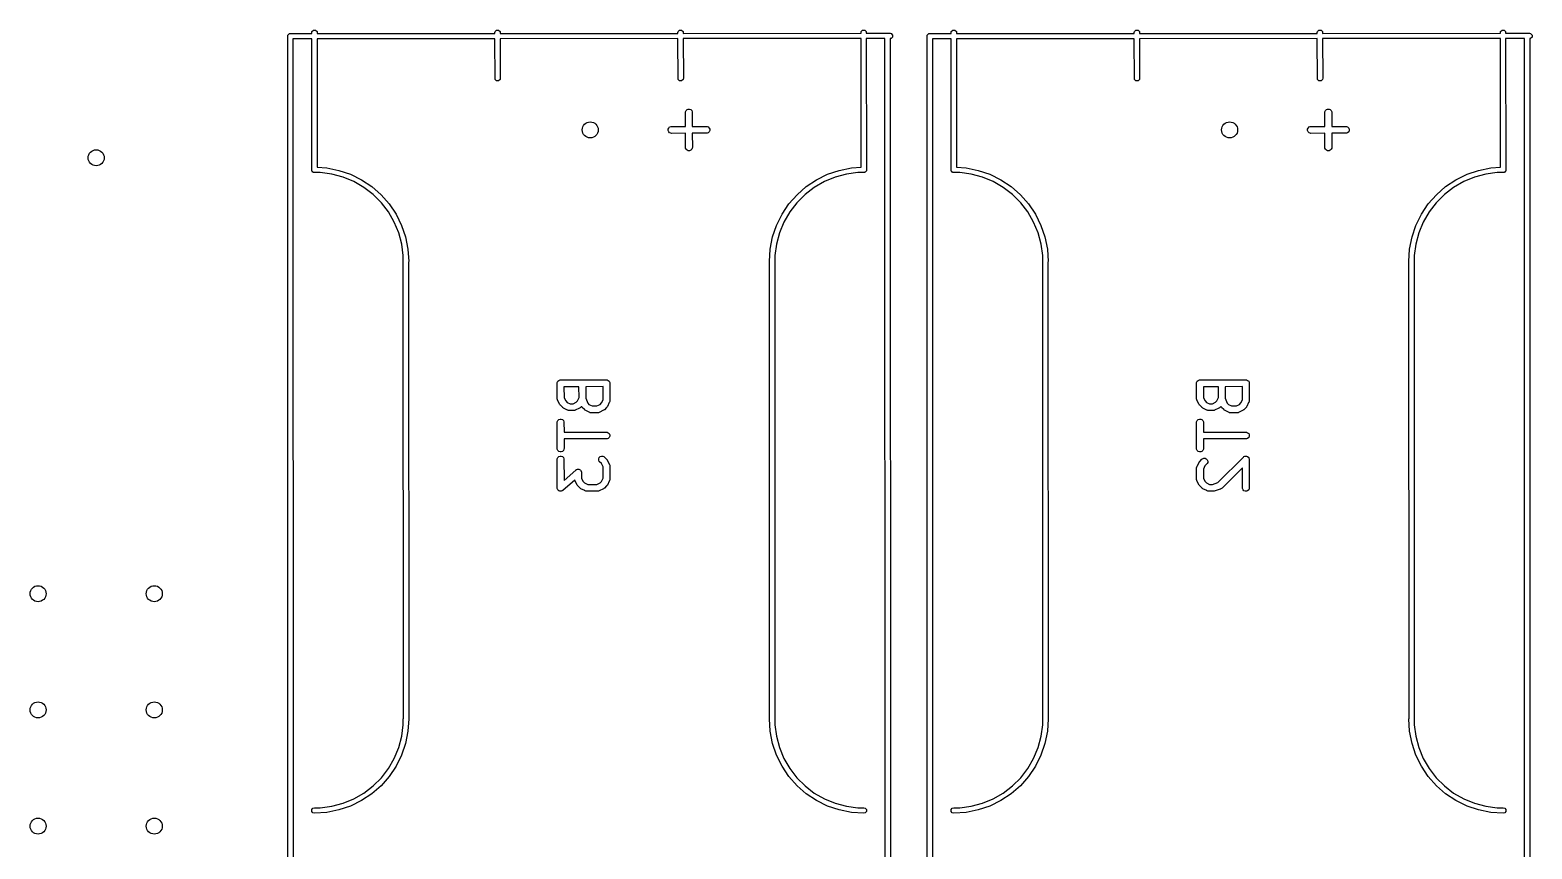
# Model space of a CAD drawing. Extents: x 0.14 to 2.29, y 0.09 to 1.51.
# Drawn here: x 0.143 to 1.435, y 0.805 to 1.51 of the extents above; entities that cross this region are included whole.
import ezdxf

# ---------------------------------------------------------------- set-up
doc = ezdxf.new("R2010")
doc.units = 0
doc.header["$MEASUREMENT"] = 0
doc.layers.add('BLACK', color=7, linetype='CONTINUOUS')

msp = doc.modelspace()

# ---------------------------------------------------------------- linework, layer by layer
at = {"layer": 'BLACK', "linetype": 'CONTINUOUS'}
for p, q in [((0.3648, 1.5047), (0.3649, 1.5056)), ((0.3649, 0.0944), (0.3648, 1.5047)), ((0.3649, 1.5056), (0.3662, 1.5069)), ((0.3662, 1.5069), (0.3854, 1.5069)), ((0.3854, 1.5024), (0.3693, 1.5024)), ((0.3693, 1.5024), (0.3695, 0.0975)), ((0.3854, 1.5077), (0.3856, 1.5086)), ((0.3854, 1.5069), (0.3854, 1.5077)), ((0.3856, 1.3904), (0.3854, 1.5024)), ((0.3856, 1.5086), (0.3869, 1.5099)), ((0.3869, 1.5099), (0.3887, 1.5099)), ((0.3887, 1.5099), (0.39, 1.5086)), ((0.39, 1.5086), (0.39, 1.5069)), ((0.39, 1.5069), (0.5429, 1.507)), ((0.5429, 1.5024), (0.39, 1.5024)), ((0.39, 1.5024), (0.3901, 1.3918)), ((0.5429, 1.5077), (0.5431, 1.5086)), ((0.5429, 1.507), (0.5429, 1.5077)), ((0.5431, 1.4675), (0.5429, 1.5024)), ((0.5431, 1.5086), (0.5444, 1.5099)), ((0.5444, 1.5099), (0.5462, 1.5099)), ((0.5462, 1.5099), (0.5474, 1.5086)), ((0.5474, 1.5086), (0.5474, 1.507)), ((0.5474, 1.507), (0.7004, 1.507)), ((0.7004, 1.5025), (0.5475, 1.5024)), ((0.5475, 1.5024), (0.5476, 1.4684)), ((0.7004, 1.5077), (0.7006, 1.5086)), ((0.7004, 1.507), (0.7004, 1.5077)), ((0.7006, 1.4675), (0.7004, 1.5025)), ((0.7006, 1.5086), (0.7018, 1.5099)), ((0.7018, 1.5099), (0.7036, 1.5099)), ((0.7036, 1.5099), (0.7049, 1.5086)), ((0.7049, 1.5086), (0.7049, 1.507)), ((0.7049, 1.507), (0.8579, 1.5071)), ((0.8579, 1.5025), (0.705, 1.5025)), ((0.705, 1.5025), (0.7051, 1.4684)), ((0.8579, 1.5077), (0.858, 1.5086)), ((0.8579, 1.5071), (0.8579, 1.5077)), ((0.858, 1.3918), (0.8579, 1.5025)), ((0.858, 1.5086), (0.8593, 1.5099)), ((0.8593, 1.5099), (0.8611, 1.5099)), ((0.8611, 1.5099), (0.8624, 1.5086)), ((0.8624, 1.5086), (0.8624, 1.5071)), ((0.8624, 1.5071), (0.8829, 1.5071)), ((0.8624, 1.5025), (0.8626, 1.3896)), ((0.8785, 1.5025), (0.8624, 1.5025)), ((0.8787, 0.0976), (0.8785, 1.5025)), ((0.8829, 1.5071), (0.8838, 1.5069)), ((0.8838, 1.5025), (0.8831, 1.5025)), ((0.8831, 1.5025), (0.8833, 0.0976)), ((0.8838, 1.5069), (0.8851, 1.5056)), ((0.8851, 1.5038), (0.8838, 1.5025)), ((0.8851, 1.5056), (0.8851, 1.5038)), ((0.9148, 1.5047), (0.9149, 1.5056)), ((0.9149, 0.0944), (0.9148, 1.5047)), ((0.9149, 1.5056), (0.9162, 1.5069)), ((0.9162, 1.5069), (0.9354, 1.5069)), ((0.9354, 1.5024), (0.9193, 1.5024)), ((0.9193, 1.5024), (0.9195, 0.0975)), ((0.9354, 1.5077), (0.9356, 1.5086)), ((0.9354, 1.5069), (0.9354, 1.5077)), ((0.9356, 1.3904), (0.9354, 1.5024)), ((0.9356, 1.5086), (0.9369, 1.5099)), ((0.9369, 1.5099), (0.9387, 1.5099)), ((0.9387, 1.5099), (0.94, 1.5086)), ((0.94, 1.5086), (0.94, 1.5069)), ((0.94, 1.5069), (1.0929, 1.507)), ((1.0929, 1.5024), (0.94, 1.5024)), ((0.94, 1.5024), (0.9401, 1.3918)), ((1.0929, 1.5077), (1.0931, 1.5086)), ((1.0929, 1.507), (1.0929, 1.5077)), ((1.0931, 1.4675), (1.0929, 1.5024)), ((1.0931, 1.5086), (1.0944, 1.5099)), ((1.0944, 1.5099), (1.0962, 1.5099)), ((1.0962, 1.5099), (1.0974, 1.5086)), ((1.0974, 1.5086), (1.0974, 1.507)), ((1.0974, 1.507), (1.2504, 1.507)), ((1.2504, 1.5025), (1.0975, 1.5024)), ((1.0975, 1.5024), (1.0976, 1.4684)), ((1.2504, 1.5077), (1.2506, 1.5086)), ((1.2504, 1.507), (1.2504, 1.5077)), ((1.2506, 1.4675), (1.2504, 1.5025)), ((1.2506, 1.5086), (1.2518, 1.5099)), ((1.2518, 1.5099), (1.2536, 1.5099)), ((1.2536, 1.5099), (1.2549, 1.5086)), ((1.2549, 1.5086), (1.2549, 1.507)), ((1.2549, 1.507), (1.4079, 1.5071)), ((1.4079, 1.5025), (1.255, 1.5025)), ((1.255, 1.5025), (1.2551, 1.4684)), ((1.4079, 1.5077), (1.408, 1.5086)), ((1.4079, 1.5071), (1.4079, 1.5077)), ((1.408, 1.3918), (1.4079, 1.5025)), ((1.408, 1.5086), (1.4093, 1.5099)), ((1.4093, 1.5099), (1.4111, 1.5099)), ((1.4111, 1.5099), (1.4124, 1.5086)), ((1.4124, 1.5086), (1.4124, 1.5071)), ((1.4124, 1.5071), (1.4329, 1.5071)), ((1.4124, 1.5025), (1.4126, 1.3896)), ((1.4285, 1.5025), (1.4124, 1.5025)), ((1.4287, 0.0976), (1.4285, 1.5025)), ((1.4329, 1.5071), (1.4338, 1.5069)), ((1.4338, 1.5025), (1.4331, 1.5025)), ((1.4331, 1.5025), (1.4333, 0.0976)), ((1.4338, 1.5069), (1.4351, 1.5056)), ((1.4351, 1.5038), (1.4338, 1.5025)), ((1.4351, 1.5056), (1.4351, 1.5038)), ((0.5444, 1.4662), (0.5431, 1.4675)), ((0.5462, 1.4662), (0.5444, 1.4662)), ((0.5474, 1.4675), (0.5462, 1.4662)), ((0.5476, 1.4684), (0.5474, 1.4675)), ((0.7018, 1.4662), (0.7006, 1.4675)), ((0.7036, 1.4662), (0.7018, 1.4662)), ((0.7049, 1.4675), (0.7036, 1.4662)), ((0.7051, 1.4684), (0.7049, 1.4675)), ((1.0944, 1.4662), (1.0931, 1.4675)), ((1.0962, 1.4662), (1.0944, 1.4662)), ((1.0974, 1.4675), (1.0962, 1.4662)), ((1.0976, 1.4684), (1.0974, 1.4675)), ((1.2518, 1.4662), (1.2506, 1.4675)), ((1.2536, 1.4662), (1.2518, 1.4662)), ((1.2549, 1.4675), (1.2536, 1.4662)), ((1.2551, 1.4684), (1.2549, 1.4675)), ((0.707, 1.4396), (0.7075, 1.4406)), ((0.707, 1.439), (0.707, 1.4396)), ((0.707, 1.4269), (0.707, 1.439)), ((0.7075, 1.4406), (0.7083, 1.4415)), ((0.7083, 1.4415), (0.7093, 1.4419)), ((0.7093, 1.4419), (0.7105, 1.4419)), ((0.7105, 1.4419), (0.7115, 1.4415)), ((0.7115, 1.4415), (0.7124, 1.4406)), ((0.7124, 1.4406), (0.7128, 1.4396)), ((0.7128, 1.4396), (0.7128, 1.4269)), ((1.257, 1.4396), (1.2575, 1.4406)), ((1.257, 1.439), (1.257, 1.4396)), ((1.257, 1.4269), (1.257, 1.439)), ((1.2575, 1.4406), (1.2583, 1.4415)), ((1.2583, 1.4415), (1.2593, 1.4419)), ((1.2593, 1.4419), (1.2605, 1.4419)), ((1.2605, 1.4419), (1.2615, 1.4415)), ((1.2615, 1.4415), (1.2624, 1.4406)), ((1.2624, 1.4406), (1.2628, 1.4396)), ((1.2628, 1.4396), (1.2628, 1.4269)), ((0.692, 1.4246), (0.6925, 1.4256)), ((0.692, 1.4234), (0.692, 1.4246)), ((0.6925, 1.4224), (0.692, 1.4234)), ((0.6925, 1.4256), (0.6933, 1.4265)), ((0.6933, 1.4215), (0.6925, 1.4224)), ((0.6933, 1.4265), (0.6943, 1.4269)), ((0.6943, 1.4211), (0.6933, 1.4215)), ((0.6943, 1.4269), (0.707, 1.4269)), ((0.7128, 1.4269), (0.7249, 1.427)), ((0.7249, 1.427), (0.7255, 1.4269)), ((0.7255, 1.4269), (0.7265, 1.4265)), ((0.7265, 1.4215), (0.7255, 1.4211)), ((0.7265, 1.4265), (0.7274, 1.4256)), ((0.7274, 1.4224), (0.7265, 1.4215)), ((0.7274, 1.4256), (0.7278, 1.4246)), ((0.7278, 1.4234), (0.7274, 1.4224)), ((0.7278, 1.4246), (0.7278, 1.4234)), ((1.242, 1.4246), (1.2425, 1.4256)), ((1.242, 1.4234), (1.242, 1.4246)), ((1.2425, 1.4224), (1.242, 1.4234)), ((1.2425, 1.4256), (1.2433, 1.4265)), ((1.2433, 1.4215), (1.2425, 1.4224)), ((1.2433, 1.4265), (1.2443, 1.4269)), ((1.2443, 1.4211), (1.2433, 1.4215)), ((1.2443, 1.4269), (1.257, 1.4269)), ((1.2628, 1.4269), (1.2749, 1.427)), ((1.2749, 1.427), (1.2755, 1.4269)), ((1.2755, 1.4269), (1.2765, 1.4265)), ((1.2765, 1.4215), (1.2755, 1.4211)), ((1.2765, 1.4265), (1.2774, 1.4256)), ((1.2774, 1.4224), (1.2765, 1.4215)), ((1.2774, 1.4256), (1.2778, 1.4246)), ((1.2778, 1.4234), (1.2774, 1.4224)), ((1.2778, 1.4246), (1.2778, 1.4234)), ((0.6949, 1.421), (0.6943, 1.4211)), ((0.707, 1.4211), (0.6949, 1.421)), ((0.707, 1.4084), (0.707, 1.4211)), ((0.7075, 1.4074), (0.707, 1.4084)), ((0.7128, 1.4084), (0.7124, 1.4074)), ((0.7255, 1.4211), (0.7128, 1.4211)), ((0.7128, 1.4211), (0.7129, 1.409)), ((0.7129, 1.409), (0.7128, 1.4084)), ((1.2449, 1.421), (1.2443, 1.4211)), ((1.257, 1.4211), (1.2449, 1.421)), ((1.257, 1.4084), (1.257, 1.4211)), ((1.2575, 1.4074), (1.257, 1.4084)), ((1.2628, 1.4084), (1.2624, 1.4074)), ((1.2755, 1.4211), (1.2628, 1.4211)), ((1.2628, 1.4211), (1.2629, 1.409)), ((1.2629, 1.409), (1.2628, 1.4084)), ((0.7083, 1.4065), (0.7075, 1.4074)), ((0.7093, 1.4061), (0.7083, 1.4065)), ((0.7105, 1.4061), (0.7093, 1.4061)), ((0.7115, 1.4065), (0.7105, 1.4061)), ((0.7124, 1.4074), (0.7115, 1.4065)), ((1.2583, 1.4065), (1.2575, 1.4074)), ((1.2593, 1.4061), (1.2583, 1.4065)), ((1.2605, 1.4061), (1.2593, 1.4061)), ((1.2615, 1.4065), (1.2605, 1.4061)), ((1.2624, 1.4074), (1.2615, 1.4065)), ((0.3855, 1.3889), (0.3855, 1.3904)), ((0.3855, 1.3904), (0.3856, 1.3904)), ((0.3856, 1.3888), (0.3855, 1.3889)), ((0.3856, 1.3887), (0.3856, 1.3888)), ((0.3858, 1.3885), (0.3856, 1.3887)), ((0.3864, 1.3877), (0.3858, 1.3885)), ((0.3867, 1.3876), (0.3864, 1.3877)), ((0.3869, 1.3874), (0.3867, 1.3876)), ((0.3872, 1.3874), (0.3869, 1.3874)), ((0.3878, 1.3873), (0.3872, 1.3874)), ((0.3928, 1.3873), (0.3878, 1.3873)), ((0.3901, 1.3918), (0.3984, 1.3913)), ((0.4027, 1.386), (0.3928, 1.3873)), ((0.3984, 1.3913), (0.4088, 1.3892)), ((0.4124, 1.3834), (0.4027, 1.386)), ((0.4088, 1.3892), (0.4188, 1.3858)), ((0.4216, 1.3795), (0.4124, 1.3834)), ((0.4188, 1.3858), (0.4283, 1.3811)), ((0.8197, 1.3811), (0.8292, 1.3858)), ((0.8356, 1.3834), (0.8264, 1.3795)), ((0.8292, 1.3858), (0.8392, 1.3892)), ((0.8453, 1.386), (0.8356, 1.3834)), ((0.8392, 1.3892), (0.8496, 1.3913)), ((0.8552, 1.3873), (0.8453, 1.386)), ((0.8496, 1.3913), (0.858, 1.3918)), ((0.8602, 1.3873), (0.8552, 1.3873)), ((0.8608, 1.3874), (0.8602, 1.3873)), ((0.8611, 1.3874), (0.8608, 1.3874)), ((0.8613, 1.3876), (0.8611, 1.3874)), ((0.8616, 1.3877), (0.8613, 1.3876)), ((0.8622, 1.3885), (0.8616, 1.3877)), ((0.8624, 1.3887), (0.8622, 1.3885)), ((0.8625, 1.3889), (0.8624, 1.3888)), ((0.8624, 1.3888), (0.8624, 1.3887)), ((0.8626, 1.3896), (0.8625, 1.389)), ((0.8625, 1.389), (0.8625, 1.3889)), ((0.9355, 1.3889), (0.9355, 1.3904)), ((0.9355, 1.3904), (0.9356, 1.3904)), ((0.9356, 1.3888), (0.9355, 1.3889)), ((0.9356, 1.3887), (0.9356, 1.3888)), ((0.9358, 1.3885), (0.9356, 1.3887)), ((0.9364, 1.3877), (0.9358, 1.3885)), ((0.9367, 1.3876), (0.9364, 1.3877)), ((0.9369, 1.3874), (0.9367, 1.3876)), ((0.9372, 1.3874), (0.9369, 1.3874)), ((0.9378, 1.3873), (0.9372, 1.3874)), ((0.9428, 1.3873), (0.9378, 1.3873)), ((0.9401, 1.3918), (0.9484, 1.3913)), ((0.9527, 1.386), (0.9428, 1.3873)), ((0.9484, 1.3913), (0.9588, 1.3892)), ((0.9624, 1.3834), (0.9527, 1.386)), ((0.9588, 1.3892), (0.9688, 1.3858)), ((0.9716, 1.3795), (0.9624, 1.3834)), ((0.9688, 1.3858), (0.9783, 1.3811)), ((1.3697, 1.3811), (1.3792, 1.3858)), ((1.3856, 1.3834), (1.3764, 1.3795)), ((1.3792, 1.3858), (1.3892, 1.3892)), ((1.3953, 1.386), (1.3856, 1.3834)), ((1.3892, 1.3892), (1.3996, 1.3913)), ((1.4052, 1.3873), (1.3953, 1.386)), ((1.3996, 1.3913), (1.408, 1.3918)), ((1.4102, 1.3873), (1.4052, 1.3873)), ((1.4108, 1.3874), (1.4102, 1.3873)), ((1.4111, 1.3874), (1.4108, 1.3874)), ((1.4113, 1.3876), (1.4111, 1.3874)), ((1.4116, 1.3877), (1.4113, 1.3876)), ((1.4122, 1.3885), (1.4116, 1.3877)), ((1.4124, 1.3887), (1.4122, 1.3885)), ((1.4125, 1.3889), (1.4124, 1.3888)), ((1.4124, 1.3888), (1.4124, 1.3887)), ((1.4126, 1.3896), (1.4125, 1.389)), ((1.4125, 1.389), (1.4125, 1.3889)), ((0.4303, 1.3745), (0.4216, 1.3795)), ((0.4283, 1.3811), (0.4372, 1.3752)), ((0.4382, 1.3684), (0.4303, 1.3745)), ((0.4372, 1.3752), (0.4451, 1.3682)), ((0.8029, 1.3682), (0.8108, 1.3752)), ((0.8177, 1.3745), (0.8098, 1.3684)), ((0.8108, 1.3752), (0.8197, 1.3811)), ((0.8264, 1.3795), (0.8177, 1.3745)), ((0.9803, 1.3745), (0.9716, 1.3795)), ((0.9783, 1.3811), (0.9872, 1.3752)), ((0.9882, 1.3684), (0.9803, 1.3745)), ((0.9872, 1.3752), (0.9951, 1.3682)), ((1.3529, 1.3682), (1.3608, 1.3752)), ((1.3677, 1.3745), (1.3598, 1.3684)), ((1.3608, 1.3752), (1.3697, 1.3811)), ((1.3764, 1.3795), (1.3677, 1.3745)), ((0.4453, 1.3614), (0.4382, 1.3684)), ((0.4451, 1.3682), (0.4521, 1.3603)), ((0.4514, 1.3534), (0.4453, 1.3614)), ((0.4521, 1.3603), (0.458, 1.3514)), ((0.79, 1.3514), (0.7959, 1.3603)), ((0.7959, 1.3603), (0.8029, 1.3682)), ((0.8027, 1.3614), (0.7966, 1.3534)), ((0.8098, 1.3684), (0.8027, 1.3614)), ((0.9953, 1.3614), (0.9882, 1.3684)), ((0.9951, 1.3682), (1.0021, 1.3603)), ((1.0014, 1.3534), (0.9953, 1.3614)), ((1.0021, 1.3603), (1.008, 1.3514)), ((1.34, 1.3514), (1.3459, 1.3603)), ((1.3459, 1.3603), (1.3529, 1.3682)), ((1.3527, 1.3614), (1.3466, 1.3534)), ((1.3598, 1.3684), (1.3527, 1.3614)), ((0.4564, 1.3447), (0.4514, 1.3534)), ((0.4603, 1.3355), (0.4564, 1.3447)), ((0.458, 1.3514), (0.4627, 1.3419)), ((0.7853, 1.3419), (0.79, 1.3514)), ((0.7916, 1.3447), (0.7877, 1.3355)), ((0.7966, 1.3534), (0.7916, 1.3447)), ((1.0064, 1.3447), (1.0014, 1.3534)), ((1.0103, 1.3355), (1.0064, 1.3447)), ((1.008, 1.3514), (1.0127, 1.3419)), ((1.3353, 1.3419), (1.34, 1.3514)), ((1.3416, 1.3447), (1.3377, 1.3355)), ((1.3466, 1.3534), (1.3416, 1.3447)), ((0.4629, 1.3258), (0.4603, 1.3355)), ((0.4627, 1.3419), (0.4661, 1.3319)), ((0.4661, 1.3319), (0.4682, 1.3215)), ((0.7798, 1.3215), (0.7819, 1.3319)), ((0.7819, 1.3319), (0.7853, 1.3419)), ((0.7877, 1.3355), (0.7851, 1.3258)), ((1.0129, 1.3258), (1.0103, 1.3355)), ((1.0127, 1.3419), (1.0161, 1.3319)), ((1.0161, 1.3319), (1.0182, 1.3215)), ((1.3298, 1.3215), (1.3319, 1.3319)), ((1.3319, 1.3319), (1.3353, 1.3419)), ((1.3377, 1.3355), (1.3351, 1.3258)), ((0.4642, 1.3159), (0.4629, 1.3258)), ((0.4682, 1.3215), (0.4689, 1.3109)), ((0.7791, 1.3109), (0.7798, 1.3215)), ((0.7851, 1.3258), (0.7838, 1.3159)), ((1.0142, 1.3159), (1.0129, 1.3258)), ((1.0182, 1.3215), (1.0189, 1.3109)), ((1.3291, 1.3109), (1.3298, 1.3215)), ((1.3351, 1.3258), (1.3338, 1.3159)), ((0.4642, 1.3109), (0.4642, 1.3159)), ((0.4643, 0.9177), (0.4642, 1.3109)), ((0.4689, 1.3109), (0.4687, 1.3103)), ((0.4687, 1.3103), (0.4689, 0.9172)), ((0.7793, 0.9177), (0.7791, 1.3109)), ((0.7838, 1.3109), (0.7837, 1.3103)), ((0.7837, 1.3103), (0.7838, 0.9172)), ((0.7838, 1.3159), (0.7838, 1.3109)), ((1.0142, 1.3109), (1.0142, 1.3159)), ((1.0143, 0.9177), (1.0142, 1.3109)), ((1.0189, 1.3109), (1.0187, 1.3103)), ((1.0187, 1.3103), (1.0189, 0.9172)), ((1.3293, 0.9177), (1.3291, 1.3109)), ((1.3338, 1.3109), (1.3337, 1.3103)), ((1.3337, 1.3103), (1.3338, 0.9172)), ((1.3338, 1.3159), (1.3338, 1.3109)), ((0.5966, 1.2066), (0.5971, 1.2077)), ((0.5966, 1.2061), (0.5966, 1.2066)), ((0.5966, 1.1934), (0.5966, 1.2061)), ((0.5971, 1.2077), (0.5979, 1.2085)), ((0.5979, 1.2085), (0.599, 1.209)), ((0.599, 1.209), (0.6389, 1.209)), ((0.6024, 1.2031), (0.6025, 1.1935)), ((0.6153, 1.2031), (0.6024, 1.2031)), ((0.6154, 1.1937), (0.6153, 1.2031)), ((0.636, 1.2032), (0.6212, 1.2031)), ((0.6212, 1.2031), (0.6212, 1.1933)), ((0.636, 1.1918), (0.636, 1.2032)), ((0.6389, 1.209), (0.6395, 1.209)), ((0.6395, 1.209), (0.6405, 1.2085)), ((0.6405, 1.2085), (0.6414, 1.2077)), ((0.6414, 1.2077), (0.6418, 1.2066)), ((0.6418, 1.2066), (0.6419, 1.1911)), ((1.1466, 1.2066), (1.1471, 1.2077)), ((1.1466, 1.2061), (1.1466, 1.2066)), ((1.1466, 1.1934), (1.1466, 1.2061)), ((1.1471, 1.2077), (1.1479, 1.2085)), ((1.1479, 1.2085), (1.149, 1.209)), ((1.149, 1.209), (1.1889, 1.209)), ((1.1524, 1.2031), (1.1525, 1.1935)), ((1.1653, 1.2031), (1.1524, 1.2031)), ((1.1654, 1.1937), (1.1653, 1.2031)), ((1.186, 1.2032), (1.1712, 1.2031)), ((1.1712, 1.2031), (1.1712, 1.1933)), ((1.186, 1.1918), (1.186, 1.2032)), ((1.1889, 1.209), (1.1895, 1.209)), ((1.1895, 1.209), (1.1905, 1.2085)), ((1.1905, 1.2085), (1.1914, 1.2077)), ((1.1914, 1.2077), (1.1918, 1.2066)), ((1.1918, 1.2066), (1.1919, 1.1911)), ((0.5966, 1.1933), (0.5966, 1.1934)), ((0.5966, 1.1929), (0.5966, 1.1933)), ((0.5966, 1.1924), (0.5966, 1.1929)), ((0.5967, 1.1923), (0.5966, 1.1924)), ((0.5967, 1.1922), (0.5967, 1.1923)), ((0.5969, 1.1916), (0.5967, 1.1922)), ((0.5988, 1.1879), (0.5969, 1.1916)), ((0.6025, 1.1935), (0.6039, 1.1908)), ((0.6039, 1.1908), (0.6051, 1.1896)), ((0.6051, 1.1896), (0.6078, 1.1883)), ((0.6102, 1.1884), (0.6129, 1.1898)), ((0.6129, 1.1898), (0.6141, 1.191)), ((0.6141, 1.191), (0.6154, 1.1937)), ((0.6212, 1.1933), (0.6228, 1.1888)), ((0.6228, 1.1888), (0.6239, 1.1878)), ((0.6335, 1.1879), (0.6347, 1.1891)), ((0.6347, 1.1891), (0.636, 1.1918)), ((0.6413, 1.1894), (0.6397, 1.186)), ((0.6414, 1.1894), (0.6413, 1.1894)), ((0.6415, 1.1898), (0.6414, 1.1894)), ((0.6418, 1.1903), (0.6415, 1.1898)), ((0.6419, 1.1911), (0.6418, 1.1905)), ((0.6418, 1.1905), (0.6418, 1.1904)), ((0.6418, 1.1904), (0.6418, 1.1903)), ((1.1466, 1.1933), (1.1466, 1.1934)), ((1.1466, 1.1929), (1.1466, 1.1933)), ((1.1466, 1.1924), (1.1466, 1.1929)), ((1.1467, 1.1923), (1.1466, 1.1924)), ((1.1467, 1.1922), (1.1467, 1.1923)), ((1.1469, 1.1916), (1.1467, 1.1922)), ((1.1488, 1.1879), (1.1469, 1.1916)), ((1.1525, 1.1935), (1.1539, 1.1908)), ((1.1539, 1.1908), (1.1551, 1.1896)), ((1.1551, 1.1896), (1.1578, 1.1883)), ((1.1602, 1.1884), (1.1629, 1.1898)), ((1.1629, 1.1898), (1.1641, 1.191)), ((1.1641, 1.191), (1.1654, 1.1937)), ((1.1712, 1.1933), (1.1728, 1.1888)), ((1.1728, 1.1888), (1.1739, 1.1878)), ((1.1835, 1.1879), (1.1847, 1.1891)), ((1.1847, 1.1891), (1.186, 1.1918)), ((1.1913, 1.1894), (1.1897, 1.186)), ((1.1914, 1.1894), (1.1913, 1.1894)), ((1.1915, 1.1898), (1.1914, 1.1894)), ((1.1918, 1.1903), (1.1915, 1.1898)), ((1.1919, 1.1911), (1.1918, 1.1905)), ((1.1918, 1.1905), (1.1918, 1.1904)), ((1.1918, 1.1904), (1.1918, 1.1903)), ((0.599, 1.1875), (0.5988, 1.1879)), ((0.599, 1.1874), (0.599, 1.1875)), ((0.5991, 1.1874), (0.599, 1.1874)), ((0.5991, 1.1873), (0.5991, 1.1874)), ((0.5993, 1.1871), (0.5991, 1.1873)), ((0.6013, 1.1852), (0.5993, 1.1871)), ((0.6015, 1.185), (0.6013, 1.1852)), ((0.6016, 1.1849), (0.6015, 1.185)), ((0.6017, 1.1848), (0.6016, 1.1849)), ((0.6016, 1.1849), (0.6016, 1.1849)), ((0.602, 1.1847), (0.6017, 1.1848)), ((0.6053, 1.183), (0.602, 1.1847)), ((0.6054, 1.183), (0.6053, 1.183)), ((0.6057, 1.1828), (0.6054, 1.183)), ((0.6063, 1.1826), (0.6057, 1.1828)), ((0.6064, 1.1826), (0.6063, 1.1826)), ((0.6065, 1.1825), (0.6064, 1.1826)), ((0.607, 1.1825), (0.6065, 1.1825)), ((0.6104, 1.1825), (0.607, 1.1825)), ((0.6078, 1.1883), (0.6102, 1.1884)), ((0.6108, 1.1825), (0.6104, 1.1825)), ((0.6104, 1.1825), (0.6104, 1.1825)), ((0.6114, 1.1825), (0.6108, 1.1825)), ((0.6115, 1.1826), (0.6114, 1.1825)), ((0.6116, 1.1826), (0.6115, 1.1826)), ((0.6121, 1.1828), (0.6116, 1.1826)), ((0.6158, 1.1847), (0.6121, 1.1828)), ((0.6162, 1.1849), (0.6158, 1.1847)), ((0.6163, 1.1849), (0.6162, 1.1849)), ((0.6164, 1.185), (0.6163, 1.185)), ((0.6163, 1.185), (0.6163, 1.1849)), ((0.6166, 1.1852), (0.6164, 1.185)), ((0.6175, 1.1861), (0.6166, 1.1852)), ((0.6176, 1.1858), (0.6175, 1.1861)), ((0.6177, 1.1858), (0.6176, 1.1858)), ((0.6177, 1.1857), (0.6177, 1.1858)), ((0.6181, 1.1852), (0.6177, 1.1857)), ((0.62, 1.1834), (0.6181, 1.1852)), ((0.6202, 1.1831), (0.62, 1.1834)), ((0.6203, 1.183), (0.6202, 1.1831)), ((0.6204, 1.183), (0.6203, 1.183)), ((0.6205, 1.1829), (0.6204, 1.183)), ((0.6207, 1.1828), (0.6205, 1.1829)), ((0.6241, 1.1812), (0.6207, 1.1828)), ((0.6239, 1.1878), (0.6266, 1.1865)), ((0.6241, 1.1811), (0.6241, 1.1812)), ((0.6245, 1.181), (0.6241, 1.1811)), ((0.625, 1.1807), (0.6245, 1.181)), ((0.6251, 1.1807), (0.625, 1.1807)), ((0.6252, 1.1807), (0.6251, 1.1807)), ((0.6258, 1.1806), (0.6252, 1.1807)), ((0.631, 1.1807), (0.6258, 1.1806)), ((0.6266, 1.1865), (0.6308, 1.1865)), ((0.6308, 1.1865), (0.6335, 1.1879)), ((0.6314, 1.1807), (0.631, 1.1806)), ((0.631, 1.1806), (0.631, 1.1807)), ((0.632, 1.1807), (0.6314, 1.1807)), ((0.6321, 1.1807), (0.632, 1.1807)), ((0.6322, 1.1807), (0.6321, 1.1807)), ((0.6327, 1.1809), (0.6322, 1.1807)), ((0.6365, 1.1828), (0.6327, 1.1809)), ((0.6368, 1.183), (0.6365, 1.1828)), ((0.6369, 1.1831), (0.6368, 1.183)), ((0.637, 1.1831), (0.6369, 1.1831)), ((0.6372, 1.1833), (0.637, 1.1832)), ((0.637, 1.1832), (0.637, 1.1831)), ((0.6391, 1.1853), (0.6372, 1.1833)), ((0.6394, 1.1855), (0.6391, 1.1853)), ((0.6395, 1.1857), (0.6394, 1.1856)), ((0.6394, 1.1856), (0.6394, 1.1855)), ((0.6397, 1.186), (0.6395, 1.1857)), ((0.6395, 1.1857), (0.6395, 1.1857)), ((1.149, 1.1875), (1.1488, 1.1879)), ((1.149, 1.1874), (1.149, 1.1875)), ((1.1491, 1.1874), (1.149, 1.1874)), ((1.1491, 1.1873), (1.1491, 1.1874)), ((1.1493, 1.1871), (1.1491, 1.1873)), ((1.1513, 1.1852), (1.1493, 1.1871)), ((1.1515, 1.185), (1.1513, 1.1852)), ((1.1516, 1.1849), (1.1515, 1.185)), ((1.1517, 1.1848), (1.1516, 1.1849)), ((1.1516, 1.1849), (1.1516, 1.1849)), ((1.152, 1.1847), (1.1517, 1.1848)), ((1.1553, 1.183), (1.152, 1.1847)), ((1.1554, 1.183), (1.1553, 1.183)), ((1.1557, 1.1828), (1.1554, 1.183)), ((1.1563, 1.1826), (1.1557, 1.1828)), ((1.1564, 1.1826), (1.1563, 1.1826)), ((1.1565, 1.1825), (1.1564, 1.1826)), ((1.157, 1.1825), (1.1565, 1.1825)), ((1.1604, 1.1825), (1.157, 1.1825)), ((1.1578, 1.1883), (1.1602, 1.1884)), ((1.1608, 1.1825), (1.1604, 1.1825)), ((1.1604, 1.1825), (1.1604, 1.1825)), ((1.1614, 1.1825), (1.1608, 1.1825)), ((1.1615, 1.1826), (1.1614, 1.1825)), ((1.1616, 1.1826), (1.1615, 1.1826)), ((1.1621, 1.1828), (1.1616, 1.1826)), ((1.1658, 1.1847), (1.1621, 1.1828)), ((1.1662, 1.1849), (1.1658, 1.1847)), ((1.1663, 1.1849), (1.1662, 1.1849)), ((1.1664, 1.185), (1.1663, 1.185)), ((1.1663, 1.185), (1.1663, 1.1849)), ((1.1666, 1.1852), (1.1664, 1.185)), ((1.1675, 1.1861), (1.1666, 1.1852)), ((1.1676, 1.1858), (1.1675, 1.1861)), ((1.1677, 1.1858), (1.1676, 1.1858)), ((1.1677, 1.1857), (1.1677, 1.1858)), ((1.1681, 1.1852), (1.1677, 1.1857)), ((1.17, 1.1834), (1.1681, 1.1852)), ((1.1702, 1.1831), (1.17, 1.1834)), ((1.1703, 1.183), (1.1702, 1.1831)), ((1.1704, 1.183), (1.1703, 1.183)), ((1.1705, 1.1829), (1.1704, 1.183)), ((1.1707, 1.1828), (1.1705, 1.1829)), ((1.1741, 1.1812), (1.1707, 1.1828)), ((1.1739, 1.1878), (1.1766, 1.1865)), ((1.1741, 1.1811), (1.1741, 1.1812)), ((1.1745, 1.181), (1.1741, 1.1811)), ((1.175, 1.1807), (1.1745, 1.181)), ((1.1751, 1.1807), (1.175, 1.1807)), ((1.1752, 1.1807), (1.1751, 1.1807)), ((1.1758, 1.1806), (1.1752, 1.1807)), ((1.181, 1.1807), (1.1758, 1.1806)), ((1.1766, 1.1865), (1.1808, 1.1865)), ((1.1808, 1.1865), (1.1835, 1.1879)), ((1.1814, 1.1807), (1.181, 1.1806)), ((1.181, 1.1806), (1.181, 1.1807)), ((1.182, 1.1807), (1.1814, 1.1807)), ((1.1821, 1.1807), (1.182, 1.1807)), ((1.1822, 1.1807), (1.1821, 1.1807)), ((1.1827, 1.1809), (1.1822, 1.1807)), ((1.1865, 1.1828), (1.1827, 1.1809)), ((1.1868, 1.183), (1.1865, 1.1828)), ((1.1869, 1.1831), (1.1868, 1.183)), ((1.187, 1.1831), (1.1869, 1.1831)), ((1.1872, 1.1833), (1.187, 1.1832)), ((1.187, 1.1832), (1.187, 1.1831)), ((1.1891, 1.1853), (1.1872, 1.1833)), ((1.1894, 1.1855), (1.1891, 1.1853)), ((1.1895, 1.1857), (1.1894, 1.1856)), ((1.1894, 1.1856), (1.1894, 1.1855)), ((1.1897, 1.186), (1.1895, 1.1857)), ((1.1895, 1.1857), (1.1895, 1.1857)), ((0.5966, 1.1729), (0.5971, 1.174)), ((0.5966, 1.1723), (0.5966, 1.1729)), ((0.5966, 1.1492), (0.5966, 1.1723)), ((0.5971, 1.174), (0.5979, 1.1748)), ((0.5979, 1.1748), (0.599, 1.1752)), ((0.599, 1.1752), (0.6001, 1.1752)), ((0.6001, 1.1752), (0.6012, 1.1748)), ((0.6012, 1.1748), (0.602, 1.174)), ((0.602, 1.174), (0.6024, 1.1729)), ((0.6024, 1.1729), (0.6025, 1.164)), ((0.6025, 1.164), (0.6389, 1.164)), ((0.6389, 1.164), (0.6395, 1.164)), ((0.6395, 1.164), (0.6405, 1.1635)), ((0.6405, 1.1635), (0.6414, 1.1627)), ((1.1466, 1.1729), (1.1471, 1.174)), ((1.1466, 1.1723), (1.1466, 1.1729)), ((1.1466, 1.1492), (1.1466, 1.1723)), ((1.1471, 1.174), (1.1479, 1.1748)), ((1.1479, 1.1748), (1.149, 1.1752)), ((1.149, 1.1752), (1.1501, 1.1752)), ((1.1501, 1.1752), (1.1512, 1.1748)), ((1.1512, 1.1748), (1.152, 1.174)), ((1.152, 1.174), (1.1524, 1.1729)), ((1.1524, 1.1729), (1.1525, 1.164)), ((1.1525, 1.164), (1.1889, 1.164)), ((1.1889, 1.164), (1.1895, 1.164)), ((1.1895, 1.164), (1.1905, 1.1635)), ((1.1905, 1.1635), (1.1914, 1.1627)), ((0.6395, 1.1582), (0.6025, 1.1581)), ((0.6025, 1.1581), (0.6025, 1.1498)), ((0.6405, 1.1586), (0.6395, 1.1582)), ((0.6414, 1.1594), (0.6405, 1.1586)), ((0.6414, 1.1627), (0.6418, 1.1616)), ((0.6418, 1.1605), (0.6414, 1.1594)), ((0.6418, 1.1616), (0.6418, 1.1605)), ((1.1895, 1.1582), (1.1525, 1.1581)), ((1.1525, 1.1581), (1.1525, 1.1498)), ((1.1905, 1.1586), (1.1895, 1.1582)), ((1.1914, 1.1594), (1.1905, 1.1586)), ((1.1914, 1.1627), (1.1918, 1.1616)), ((1.1918, 1.1605), (1.1914, 1.1594)), ((1.1918, 1.1616), (1.1918, 1.1605)), ((0.5971, 1.1482), (0.5966, 1.1492)), ((0.5966, 1.141), (0.5971, 1.1421)), ((0.5966, 1.1404), (0.5966, 1.141)), ((0.5966, 1.1161), (0.5966, 1.1404)), ((0.5979, 1.1474), (0.5971, 1.1482)), ((0.5971, 1.1421), (0.5979, 1.1429)), ((0.599, 1.1469), (0.5979, 1.1474)), ((0.5979, 1.1429), (0.599, 1.1433)), ((0.6001, 1.1469), (0.599, 1.1469)), ((0.599, 1.1433), (0.6001, 1.1433)), ((0.6012, 1.1474), (0.6001, 1.1469)), ((0.6001, 1.1433), (0.6012, 1.1429)), ((0.602, 1.1482), (0.6012, 1.1474)), ((0.6012, 1.1429), (0.602, 1.1421)), ((0.6024, 1.1492), (0.602, 1.1482)), ((0.602, 1.1421), (0.6024, 1.141)), ((0.6025, 1.1498), (0.6024, 1.1492)), ((0.6024, 1.141), (0.6025, 1.1225)), ((0.6323, 1.141), (0.6327, 1.1421)), ((0.6323, 1.1399), (0.6323, 1.141)), ((0.6327, 1.1388), (0.6323, 1.1399)), ((0.6327, 1.1421), (0.6335, 1.1429)), ((0.6331, 1.1384), (0.6327, 1.1388)), ((0.6346, 1.1369), (0.6331, 1.1384)), ((0.6335, 1.1429), (0.6346, 1.1433)), ((0.6346, 1.1433), (0.6357, 1.1433)), ((0.6357, 1.1433), (0.6368, 1.1429)), ((0.6368, 1.1429), (0.6391, 1.1407)), ((0.6391, 1.1407), (0.6393, 1.1404)), ((0.6393, 1.1404), (0.6394, 1.1404)), ((0.6394, 1.1404), (0.6394, 1.1403)), ((0.6394, 1.1403), (0.6395, 1.1402)), ((0.6395, 1.1402), (0.6396, 1.1399)), ((0.6396, 1.1399), (0.6415, 1.1361)), ((1.1471, 1.1482), (1.1466, 1.1492)), ((1.1479, 1.1474), (1.1471, 1.1482)), ((1.1471, 1.1346), (1.1488, 1.138)), ((1.149, 1.1469), (1.1479, 1.1474)), ((1.1488, 1.138), (1.1489, 1.1383)), ((1.1489, 1.1383), (1.149, 1.1383)), ((1.1501, 1.1469), (1.149, 1.1469)), ((1.149, 1.1384), (1.1491, 1.1385)), ((1.149, 1.1383), (1.149, 1.1384)), ((1.1491, 1.1385), (1.1493, 1.1387)), ((1.1493, 1.1387), (1.1512, 1.1407)), ((1.1512, 1.1474), (1.1501, 1.1469)), ((1.152, 1.1482), (1.1512, 1.1474)), ((1.1512, 1.1407), (1.1516, 1.141)), ((1.1516, 1.141), (1.1527, 1.1415)), ((1.1524, 1.1492), (1.152, 1.1482)), ((1.1525, 1.1498), (1.1524, 1.1492)), ((1.1527, 1.1415), (1.1539, 1.1415)), ((1.1557, 1.1369), (1.1538, 1.1349)), ((1.1539, 1.1415), (1.1549, 1.141)), ((1.1549, 1.141), (1.1557, 1.1402)), ((1.1557, 1.1402), (1.1562, 1.1391)), ((1.1562, 1.138), (1.1557, 1.1369)), ((1.1562, 1.1391), (1.1562, 1.138)), ((1.1649, 1.1206), (1.1868, 1.1425)), ((1.1868, 1.1425), (1.1873, 1.1429)), ((1.1873, 1.1429), (1.188, 1.1432)), ((1.188, 1.1432), (1.1883, 1.1433)), ((1.1883, 1.1433), (1.1895, 1.1433)), ((1.1895, 1.1433), (1.1905, 1.1429)), ((1.1905, 1.1429), (1.1914, 1.1421)), ((1.1914, 1.1421), (1.1916, 1.1415)), ((1.1916, 1.1415), (1.1918, 1.141)), ((1.1918, 1.141), (1.1919, 1.1161)), ((0.6025, 1.1225), (0.6126, 1.1314)), ((0.6126, 1.1314), (0.6128, 1.1316)), ((0.6128, 1.1316), (0.6129, 1.1316)), ((0.6129, 1.1317), (0.6131, 1.1318)), ((0.6129, 1.1316), (0.6129, 1.1317)), ((0.6131, 1.1318), (0.6135, 1.1319)), ((0.6135, 1.1319), (0.614, 1.1321)), ((0.614, 1.1321), (0.6141, 1.1321)), ((0.6141, 1.1321), (0.6142, 1.1321)), ((0.6142, 1.1321), (0.6146, 1.1321)), ((0.6146, 1.1321), (0.6151, 1.1321)), ((0.6151, 1.1321), (0.6152, 1.132)), ((0.6152, 1.132), (0.6153, 1.132)), ((0.6153, 1.132), (0.6157, 1.1318)), ((0.6157, 1.1318), (0.6162, 1.1316)), ((0.6162, 1.1316), (0.6162, 1.1316)), ((0.6162, 1.1316), (0.6163, 1.1315)), ((0.6163, 1.1315), (0.6167, 1.1312)), ((0.6167, 1.1312), (0.617, 1.1308)), ((0.617, 1.1308), (0.617, 1.1307)), ((0.617, 1.1307), (0.6171, 1.1307)), ((0.6171, 1.1307), (0.6172, 1.1302)), ((0.6172, 1.1302), (0.6174, 1.1298)), ((0.6174, 1.1298), (0.6174, 1.1297)), ((0.6174, 1.1297), (0.6175, 1.1296)), ((0.6175, 1.1296), (0.6174, 1.1292)), ((0.6174, 1.1292), (0.6175, 1.1242)), ((0.6175, 1.1242), (0.6189, 1.1215)), ((0.636, 1.1342), (0.6346, 1.1369)), ((0.6347, 1.1216), (0.636, 1.1243)), ((0.636, 1.1243), (0.636, 1.1342)), ((0.6415, 1.1361), (0.6418, 1.1356)), ((0.6418, 1.1356), (0.6418, 1.1355)), ((0.6418, 1.1355), (0.6418, 1.1354)), ((0.6418, 1.1354), (0.6418, 1.1349)), ((0.6418, 1.1349), (0.6418, 1.1344)), ((0.6418, 1.1344), (0.6418, 1.1344)), ((0.6418, 1.1344), (0.6419, 1.1236)), ((1.1466, 1.1335), (1.1467, 1.1336)), ((1.1466, 1.1329), (1.1466, 1.1335)), ((1.1466, 1.124), (1.1466, 1.1329)), ((1.1466, 1.1239), (1.1466, 1.124)), ((1.1467, 1.1337), (1.1469, 1.1342)), ((1.1467, 1.1336), (1.1467, 1.1337)), ((1.1469, 1.1342), (1.1471, 1.1346)), ((1.1471, 1.1346), (1.1471, 1.1346)), ((1.1538, 1.1349), (1.1524, 1.1322)), ((1.1524, 1.1322), (1.1525, 1.1242)), ((1.1525, 1.1242), (1.1539, 1.1215)), ((1.186, 1.1334), (1.1685, 1.1159)), ((1.186, 1.1155), (1.186, 1.1334)), ((0.5966, 1.1157), (0.5966, 1.1161)), ((0.5966, 1.1156), (0.5966, 1.1157)), ((0.5966, 1.1155), (0.5966, 1.1156)), ((0.5968, 1.115), (0.5966, 1.1155)), ((0.597, 1.1146), (0.5968, 1.115)), ((0.597, 1.1145), (0.597, 1.1146)), ((0.5971, 1.1144), (0.597, 1.1145)), ((0.5974, 1.1141), (0.5971, 1.1144)), ((0.5977, 1.1137), (0.5974, 1.1141)), ((0.5978, 1.1137), (0.5977, 1.1137)), ((0.5979, 1.1136), (0.5978, 1.1137)), ((0.5983, 1.1134), (0.5979, 1.1136)), ((0.5988, 1.1132), (0.5983, 1.1134)), ((0.5989, 1.1132), (0.5988, 1.1132)), ((0.599, 1.1132), (0.5989, 1.1132)), ((0.5994, 1.1132), (0.599, 1.1132)), ((0.5999, 1.1131), (0.5994, 1.1132)), ((0.6, 1.1132), (0.5999, 1.1131)), ((0.6001, 1.1132), (0.6, 1.1132)), ((0.6006, 1.1134), (0.6001, 1.1132)), ((0.601, 1.1135), (0.6006, 1.1134)), ((0.6011, 1.1136), (0.601, 1.1135)), ((0.6012, 1.1136), (0.6011, 1.1136)), ((0.6015, 1.1138), (0.6012, 1.1137)), ((0.6012, 1.1137), (0.6012, 1.1136)), ((0.6117, 1.1228), (0.6015, 1.1138)), ((0.6119, 1.1222), (0.6117, 1.1228)), ((0.6117, 1.1228), (0.6117, 1.1228)), ((0.6138, 1.1185), (0.6119, 1.1222)), ((0.614, 1.1182), (0.6138, 1.1185)), ((0.614, 1.1181), (0.614, 1.1182)), ((0.6141, 1.118), (0.614, 1.1181)), ((0.6143, 1.1177), (0.6141, 1.118)), ((0.6141, 1.118), (0.6141, 1.118)), ((0.6163, 1.1159), (0.6143, 1.1177)), ((0.6165, 1.1156), (0.6163, 1.1159)), ((0.6166, 1.1155), (0.6165, 1.1156)), ((0.6167, 1.1155), (0.6166, 1.1155)), ((0.6166, 1.1155), (0.6166, 1.1155)), ((0.617, 1.1153), (0.6167, 1.1155)), ((0.6203, 1.1137), (0.617, 1.1153)), ((0.6189, 1.1215), (0.6201, 1.1203)), ((0.6201, 1.1203), (0.6228, 1.119)), ((0.6204, 1.1136), (0.6203, 1.1137)), ((0.6207, 1.1135), (0.6204, 1.1136)), ((0.6213, 1.1132), (0.6207, 1.1135)), ((0.6214, 1.1132), (0.6213, 1.1132)), ((0.6215, 1.1132), (0.6214, 1.1132)), ((0.622, 1.1131), (0.6215, 1.1132)), ((0.631, 1.1132), (0.622, 1.1131)), ((0.6228, 1.119), (0.6308, 1.119)), ((0.6308, 1.119), (0.6335, 1.1204)), ((0.6315, 1.1132), (0.631, 1.1131)), ((0.631, 1.1131), (0.631, 1.1132)), ((0.632, 1.1132), (0.6315, 1.1132)), ((0.6321, 1.1132), (0.632, 1.1132)), ((0.6322, 1.1132), (0.6321, 1.1132)), ((0.6327, 1.1134), (0.6322, 1.1132)), ((0.6365, 1.1153), (0.6327, 1.1134)), ((0.6335, 1.1204), (0.6347, 1.1216)), ((0.6368, 1.1155), (0.6365, 1.1153)), ((0.6369, 1.1156), (0.6368, 1.1155)), ((0.637, 1.1156), (0.6369, 1.1156)), ((0.6372, 1.1159), (0.637, 1.1157)), ((0.637, 1.1157), (0.637, 1.1156)), ((0.6391, 1.1178), (0.6372, 1.1159)), ((0.6394, 1.118), (0.6391, 1.1178)), ((0.6395, 1.1182), (0.6394, 1.1181)), ((0.6394, 1.1181), (0.6394, 1.118)), ((0.6397, 1.1185), (0.6395, 1.1182)), ((0.6395, 1.1182), (0.6395, 1.1182)), ((0.6413, 1.1219), (0.6397, 1.1185)), ((0.6414, 1.1219), (0.6413, 1.1219)), ((0.6415, 1.1223), (0.6414, 1.1219)), ((0.6418, 1.1228), (0.6415, 1.1223)), ((0.6419, 1.1236), (0.6418, 1.123)), ((0.6418, 1.123), (0.6418, 1.1229)), ((0.6418, 1.1229), (0.6418, 1.1228)), ((1.1466, 1.1235), (1.1466, 1.1239)), ((1.1466, 1.123), (1.1466, 1.1235)), ((1.1467, 1.1229), (1.1466, 1.123)), ((1.1467, 1.1228), (1.1467, 1.1229)), ((1.1469, 1.1222), (1.1467, 1.1228)), ((1.1488, 1.1185), (1.1469, 1.1222)), ((1.149, 1.1182), (1.1488, 1.1185)), ((1.149, 1.1181), (1.149, 1.1182)), ((1.1491, 1.118), (1.149, 1.1181)), ((1.1493, 1.1177), (1.1491, 1.118)), ((1.1491, 1.118), (1.1491, 1.118)), ((1.1513, 1.1159), (1.1493, 1.1177)), ((1.1515, 1.1156), (1.1513, 1.1159)), ((1.1516, 1.1155), (1.1515, 1.1156)), ((1.1517, 1.1155), (1.1516, 1.1155)), ((1.1516, 1.1155), (1.1516, 1.1155)), ((1.152, 1.1153), (1.1517, 1.1155)), ((1.1553, 1.1137), (1.152, 1.1153)), ((1.1539, 1.1215), (1.1551, 1.1203)), ((1.1551, 1.1203), (1.1578, 1.119)), ((1.1554, 1.1136), (1.1553, 1.1137)), ((1.1557, 1.1135), (1.1554, 1.1136)), ((1.1563, 1.1132), (1.1557, 1.1135)), ((1.1564, 1.1132), (1.1563, 1.1132)), ((1.1565, 1.1132), (1.1564, 1.1132)), ((1.157, 1.1131), (1.1565, 1.1132)), ((1.1608, 1.1132), (1.157, 1.1131)), ((1.1578, 1.119), (1.1604, 1.119)), ((1.1604, 1.119), (1.1649, 1.1206)), ((1.1612, 1.1131), (1.1608, 1.1132)), ((1.1613, 1.1132), (1.1612, 1.1131)), ((1.1614, 1.1132), (1.1613, 1.1132)), ((1.1617, 1.1133), (1.1614, 1.1132)), ((1.1614, 1.1132), (1.1614, 1.1132)), ((1.1669, 1.115), (1.1617, 1.1133)), ((1.167, 1.115), (1.1669, 1.115)), ((1.1674, 1.1152), (1.167, 1.115)), ((1.1679, 1.1154), (1.1674, 1.1152)), ((1.168, 1.1154), (1.1679, 1.1154)), ((1.1685, 1.1159), (1.168, 1.1155)), ((1.168, 1.1155), (1.168, 1.1154)), ((1.1865, 1.1144), (1.186, 1.1155)), ((1.1873, 1.1136), (1.1865, 1.1144)), ((1.1883, 1.1132), (1.1873, 1.1136)), ((1.1895, 1.1132), (1.1883, 1.1132)), ((1.1905, 1.1136), (1.1895, 1.1132)), ((1.1914, 1.1144), (1.1905, 1.1136)), ((1.1918, 1.1155), (1.1914, 1.1144)), ((1.1919, 1.1161), (1.1918, 1.1155)), ((0.4642, 0.9172), (0.4643, 0.9177)), ((0.7791, 0.9172), (0.7793, 0.9177)), ((1.0142, 0.9172), (1.0143, 0.9177)), ((1.3291, 0.9172), (1.3293, 0.9177)), ((0.4629, 0.9023), (0.4642, 0.9122)), ((0.4642, 0.9122), (0.4642, 0.9172)), ((0.4682, 0.9066), (0.4661, 0.8962)), ((0.4689, 0.9172), (0.4682, 0.9066)), ((0.7798, 0.9066), (0.7791, 0.9172)), ((0.7819, 0.8962), (0.7798, 0.9066)), ((0.7838, 0.9172), (0.7838, 0.9122)), ((0.7838, 0.9122), (0.7851, 0.9023)), ((1.0129, 0.9023), (1.0142, 0.9122)), ((1.0142, 0.9122), (1.0142, 0.9172)), ((1.0182, 0.9066), (1.0161, 0.8962)), ((1.0189, 0.9172), (1.0182, 0.9066)), ((1.3298, 0.9066), (1.3291, 0.9172)), ((1.3319, 0.8962), (1.3298, 0.9066)), ((1.3338, 0.9172), (1.3338, 0.9122)), ((1.3338, 0.9122), (1.3351, 0.9023)), ((0.4564, 0.8833), (0.4603, 0.8926)), ((0.4603, 0.8926), (0.4629, 0.9023)), ((0.4661, 0.8962), (0.4627, 0.8862)), ((0.7853, 0.8862), (0.7819, 0.8962)), ((0.7851, 0.9023), (0.7877, 0.8926)), ((0.7877, 0.8926), (0.7916, 0.8833)), ((1.0064, 0.8833), (1.0103, 0.8926)), ((1.0103, 0.8926), (1.0129, 0.9023)), ((1.0161, 0.8962), (1.0127, 0.8862)), ((1.3353, 0.8862), (1.3319, 0.8962)), ((1.3351, 0.9023), (1.3377, 0.8926)), ((1.3377, 0.8926), (1.3416, 0.8833)), ((0.4514, 0.8747), (0.4564, 0.8833)), ((0.4627, 0.8862), (0.458, 0.8766)), ((0.79, 0.8766), (0.7853, 0.8862)), ((0.7916, 0.8833), (0.7966, 0.8747)), ((1.0014, 0.8747), (1.0064, 0.8833)), ((1.0127, 0.8862), (1.008, 0.8766)), ((1.34, 0.8766), (1.3353, 0.8862)), ((1.3416, 0.8833), (1.3466, 0.8747)), ((0.4382, 0.8596), (0.4453, 0.8667)), ((0.4521, 0.8678), (0.4451, 0.8598)), ((0.4453, 0.8667), (0.4514, 0.8747)), ((0.458, 0.8766), (0.4521, 0.8678)), ((0.7959, 0.8678), (0.79, 0.8766)), ((0.8029, 0.8598), (0.7959, 0.8678)), ((0.7966, 0.8747), (0.8027, 0.8667)), ((0.8027, 0.8667), (0.8098, 0.8596)), ((0.9882, 0.8596), (0.9953, 0.8667)), ((1.0021, 0.8678), (0.9951, 0.8598)), ((0.9953, 0.8667), (1.0014, 0.8747)), ((1.008, 0.8766), (1.0021, 0.8678)), ((1.3459, 0.8678), (1.34, 0.8766)), ((1.3529, 0.8598), (1.3459, 0.8678)), ((1.3466, 0.8747), (1.3527, 0.8667)), ((1.3527, 0.8667), (1.3598, 0.8596)), ((0.4216, 0.8485), (0.4303, 0.8535)), ((0.4372, 0.8528), (0.4283, 0.847)), ((0.4303, 0.8535), (0.4382, 0.8596)), ((0.4451, 0.8598), (0.4372, 0.8528)), ((0.8108, 0.8528), (0.8029, 0.8598)), ((0.8098, 0.8596), (0.8177, 0.8535)), ((0.8197, 0.847), (0.8108, 0.8528)), ((0.8177, 0.8535), (0.8264, 0.8485)), ((0.9716, 0.8485), (0.9803, 0.8535)), ((0.9872, 0.8528), (0.9783, 0.847)), ((0.9803, 0.8535), (0.9882, 0.8596)), ((0.9951, 0.8598), (0.9872, 0.8528)), ((1.3608, 0.8528), (1.3529, 0.8598)), ((1.3598, 0.8596), (1.3677, 0.8535)), ((1.3697, 0.847), (1.3608, 0.8528)), ((1.3677, 0.8535), (1.3764, 0.8485)), ((0.3855, 0.8392), (0.3864, 0.8404)), ((0.3864, 0.8404), (0.3878, 0.8408)), ((0.3878, 0.8408), (0.3928, 0.8408)), ((0.3928, 0.8408), (0.4027, 0.8421)), ((0.4027, 0.8421), (0.4124, 0.8447)), ((0.4188, 0.8423), (0.4088, 0.8389)), ((0.4124, 0.8447), (0.4216, 0.8485)), ((0.4283, 0.847), (0.4188, 0.8423)), ((0.8292, 0.8423), (0.8197, 0.847)), ((0.8264, 0.8485), (0.8356, 0.8447)), ((0.8392, 0.8389), (0.8292, 0.8423)), ((0.8356, 0.8447), (0.8453, 0.8421)), ((0.8453, 0.8421), (0.8552, 0.8408)), ((0.8552, 0.8408), (0.8602, 0.8408)), ((0.8602, 0.8408), (0.8616, 0.8404)), ((0.8616, 0.8404), (0.8625, 0.8392)), ((0.9355, 0.8392), (0.9364, 0.8404)), ((0.9364, 0.8404), (0.9378, 0.8408)), ((0.9378, 0.8408), (0.9428, 0.8408)), ((0.9428, 0.8408), (0.9527, 0.8421)), ((0.9527, 0.8421), (0.9624, 0.8447)), ((0.9688, 0.8423), (0.9588, 0.8389)), ((0.9624, 0.8447), (0.9716, 0.8485)), ((0.9783, 0.847), (0.9688, 0.8423)), ((1.3792, 0.8423), (1.3697, 0.847)), ((1.3764, 0.8485), (1.3856, 0.8447)), ((1.3892, 0.8389), (1.3792, 0.8423)), ((1.3856, 0.8447), (1.3953, 0.8421)), ((1.3953, 0.8421), (1.4052, 0.8408)), ((1.4052, 0.8408), (1.4102, 0.8408)), ((1.4102, 0.8408), (1.4116, 0.8404)), ((1.4116, 0.8404), (1.4125, 0.8392)), ((0.3855, 0.8377), (0.3855, 0.8392)), ((0.3864, 0.8365), (0.3855, 0.8377)), ((0.3878, 0.8361), (0.3864, 0.8365)), ((0.3984, 0.8368), (0.3878, 0.8361)), ((0.4088, 0.8389), (0.3984, 0.8368)), ((0.8496, 0.8368), (0.8392, 0.8389)), ((0.8602, 0.8361), (0.8496, 0.8368)), ((0.8616, 0.8365), (0.8602, 0.8361)), ((0.8625, 0.8377), (0.8616, 0.8365)), ((0.8625, 0.8392), (0.8625, 0.8377)), ((0.9355, 0.8377), (0.9355, 0.8392)), ((0.9364, 0.8365), (0.9355, 0.8377)), ((0.9378, 0.8361), (0.9364, 0.8365)), ((0.9484, 0.8368), (0.9378, 0.8361)), ((0.9588, 0.8389), (0.9484, 0.8368)), ((1.3996, 0.8368), (1.3892, 0.8389)), ((1.4102, 0.8361), (1.3996, 0.8368)), ((1.4116, 0.8365), (1.4102, 0.8361)), ((1.4125, 0.8377), (1.4116, 0.8365)), ((1.4125, 0.8392), (1.4125, 0.8377))]:
    msp.add_line(p, q, dxfattribs=at)
at = {"layer": 'BLACK'}
for centre in [(0.625, 1.424), (1.175, 1.424), (0.2, 1.4), (0.15, 1.025), (0.25, 1.025), (0.15, 0.925), (0.25, 0.925), (0.15, 0.825), (0.25, 0.825)]:
    msp.add_circle(centre, 0.00689, dxfattribs=at)

doc.saveas('drawing.dxf')
